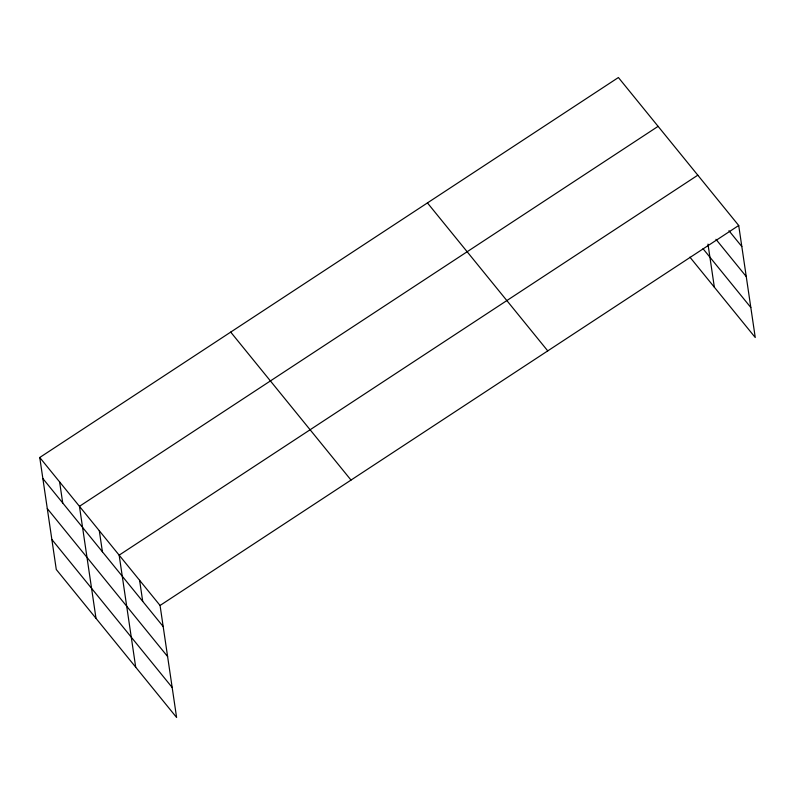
<?xml version="1.0" encoding="UTF-8"?>
<svg xmlns="http://www.w3.org/2000/svg" width="795" height="795" viewBox="0 0 795 795"><rect width="100%" height="100%" fill="white"/><g stroke="black" fill="none" stroke-linecap="round" stroke-linejoin="round"><path stroke-width="1.19" d="M39.75 457.493L160.063 605.462L176.599 717.478L56.286 569.508L39.75 457.493L618.401 77.522L738.714 225.492L755.25 337.507L689.911 257.153M658.101 126.355L79.45 506.326L95.996 618.331M697.801 175.188L119.151 555.149L135.697 667.164M160.063 605.462L738.714 225.492M728.945 230.719L741.824 246.559M715.947 239.305L746.257 276.571M703.038 248.736L750.818 307.496M427.442 202.914L547.755 350.883M230.709 332.101L351.012 480.071M42.86 478.55L163.174 626.53M47.293 508.571L167.606 656.541M51.854 539.487L172.167 687.466M707.977 244.105L714.347 287.194M139.602 580.31L142.712 601.368M99.305 530.742L102.416 551.8M59.605 481.909L62.716 502.967"/></g></svg>
